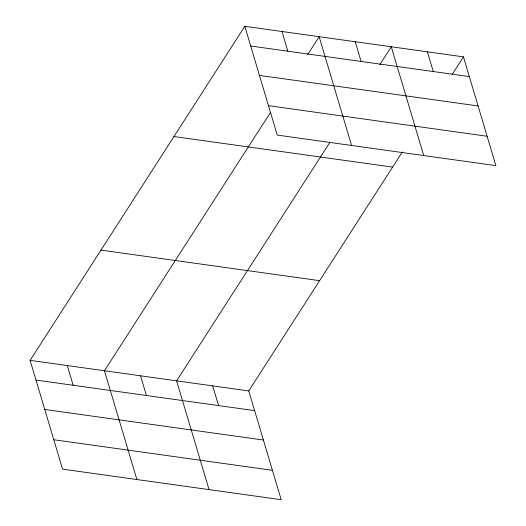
<?xml version="1.0" encoding="UTF-8"?>
<svg xmlns="http://www.w3.org/2000/svg" width="526" height="526" viewBox="0 0 526 526"><rect width="100%" height="100%" fill="white"/><g stroke="black" fill="none" stroke-linecap="round" stroke-linejoin="round"><path stroke-width="0.79" d="M402.344 151.942L248.759 390.917L281.186 499.7L62.548 469.139L30.12 360.363L244.814 26.3L463.452 56.861L495.88 165.637L277.241 135.083L244.814 26.3M270.443 112.479L104.457 370.751L136.885 479.528M307.638 54.605L319.15 36.688L351.578 145.472M329.749 142.546L176.605 380.837L209.039 489.614M379.785 64.691L391.298 46.775L423.726 155.558M452.38 74.087L463.452 56.861M250.692 46.012L469.323 76.572M259.45 75.402L478.088 105.963M268.484 105.687L487.115 136.247M173.968 136.536L392.6 167.097M100.972 250.12L319.604 280.68M30.12 360.363L248.759 390.917M35.998 380.074L254.637 410.628M44.763 409.465L263.394 440.025M53.79 439.749L272.422 470.31M427.375 51.818L433.253 71.529M355.228 41.732L361.099 61.443M281.982 31.494L287.86 51.206M212.682 385.88L218.56 405.585M140.534 375.794L146.412 395.506M67.289 365.557L73.167 385.269"/></g></svg>
